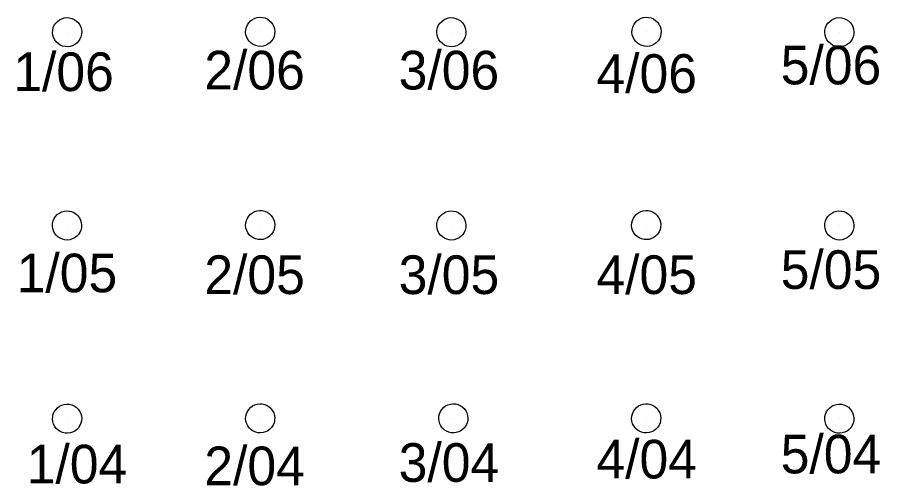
# Model space of a CAD drawing. Extents: x 858 to 5197, y 2407 to 5245.
# Drawn here: x 862.1 to 1085.4, y 2557.6 to 2678.8 of the extents above; entities that cross this region are included whole.
import ezdxf

# ---------------------------------------------------------------- set-up
doc = ezdxf.new("R2010")
doc.units = 0
doc.layers.add('Augers', color=7, linetype='Continuous')
doc.layers.add('Quadrats', color=7, linetype='Continuous')

msp = doc.modelspace()

# ---------------------------------------------------------------- linework, layer by layer
at = {"layer": 'Augers'}
for p, q in [((875.04, 2674.9), (875.04, 2674.9)), ((925.01, 2675), (925.01, 2675)), ((974.48, 2674.9), (974.48, 2674.9)), ((1025, 2675), (1025, 2675)), ((1074.9, 2674.9), (1074.9, 2674.9)), ((875, 2624.9), (875, 2624.9)), ((925, 2625), (925, 2625)), ((974.48, 2624.9), (974.48, 2624.9)), ((1024.9, 2625), (1024.9, 2625)), ((1074.9, 2624.9), (1074.9, 2624.9)), ((875.04, 2574.9), (875.04, 2574.9)), ((925.01, 2575), (925.01, 2575)), ((974.98, 2575), (974.98, 2575)), ((1024.9, 2575), (1024.9, 2575)), ((1074.9, 2574.9), (1074.9, 2574.9))]:
    msp.add_line(p, q, dxfattribs=at)
at = {"layer": 'Quadrats'}
for p, q in [((924.25, 2678.69), (924.9, 2678.77)), ((924.9, 2678.77), (925.55, 2678.73)), ((1024.24, 2678.69), (1024.89, 2678.77)), ((1024.89, 2678.77), (1025.54, 2678.73)), ((871.46, 2676.08), (871.72, 2676.69)), ((871.72, 2676.69), (872.08, 2677.23)), ((872.08, 2677.23), (872.53, 2677.71)), ((872.53, 2677.71), (873.06, 2678.11)), ((873.06, 2678.11), (873.65, 2678.4)), ((873.65, 2678.4), (874.28, 2678.59)), ((874.28, 2678.59), (874.93, 2678.67)), ((874.93, 2678.67), (875.58, 2678.63)), ((875.58, 2678.63), (876.22, 2678.48)), ((876.22, 2678.48), (876.83, 2678.22)), ((876.83, 2678.22), (877.37, 2677.86)), ((877.37, 2677.86), (877.85, 2677.41)), ((877.85, 2677.41), (878.25, 2676.88)), ((878.25, 2676.88), (878.54, 2676.29)), ((921.43, 2676.18), (921.69, 2676.79)), ((921.69, 2676.79), (922.05, 2677.33)), ((922.05, 2677.33), (922.5, 2677.81)), ((922.5, 2677.81), (923.03, 2678.21)), ((923.03, 2678.21), (923.62, 2678.5)), ((923.62, 2678.5), (924.25, 2678.69)), ((925.55, 2678.73), (926.19, 2678.58)), ((926.19, 2678.58), (926.8, 2678.32)), ((926.8, 2678.32), (927.34, 2677.96)), ((927.34, 2677.96), (927.82, 2677.51)), ((927.82, 2677.51), (928.22, 2676.98)), ((928.22, 2676.98), (928.51, 2676.39)), ((970.9, 2676.08), (971.16, 2676.69)), ((971.16, 2676.69), (971.52, 2677.23)), ((971.52, 2677.23), (971.97, 2677.71)), ((971.97, 2677.71), (972.5, 2678.11)), ((972.5, 2678.11), (973.09, 2678.4)), ((973.09, 2678.4), (973.72, 2678.59)), ((973.72, 2678.59), (974.37, 2678.67)), ((974.37, 2678.67), (975.02, 2678.63)), ((975.02, 2678.63), (975.66, 2678.48)), ((975.66, 2678.48), (976.27, 2678.22)), ((976.27, 2678.22), (976.81, 2677.86)), ((976.81, 2677.86), (977.29, 2677.41)), ((977.29, 2677.41), (977.69, 2676.88)), ((977.69, 2676.88), (977.98, 2676.29)), ((1021.42, 2676.18), (1021.68, 2676.79)), ((1021.68, 2676.79), (1022.04, 2677.33)), ((1022.04, 2677.33), (1022.49, 2677.81)), ((1022.49, 2677.81), (1023.02, 2678.21)), ((1023.02, 2678.21), (1023.61, 2678.5)), ((1023.61, 2678.5), (1024.24, 2678.69)), ((1025.54, 2678.73), (1026.18, 2678.58)), ((1026.18, 2678.58), (1026.79, 2678.32)), ((1026.79, 2678.32), (1027.33, 2677.96)), ((1027.33, 2677.96), (1027.81, 2677.51)), ((1027.81, 2677.51), (1028.21, 2676.98)), ((1028.21, 2676.98), (1028.5, 2676.39)), ((1071.32, 2676.08), (1071.58, 2676.69)), ((1071.58, 2676.69), (1071.94, 2677.23)), ((1071.94, 2677.23), (1072.39, 2677.71)), ((1072.39, 2677.71), (1072.92, 2678.11)), ((1072.92, 2678.11), (1073.51, 2678.4)), ((1073.51, 2678.4), (1074.14, 2678.59)), ((1074.14, 2678.59), (1074.79, 2678.67)), ((1074.79, 2678.67), (1075.44, 2678.63)), ((1075.44, 2678.63), (1076.08, 2678.48)), ((1076.08, 2678.48), (1076.69, 2678.22)), ((1076.69, 2678.22), (1077.23, 2677.86)), ((1077.23, 2677.86), (1077.71, 2677.41)), ((1077.71, 2677.41), (1078.11, 2676.88)), ((1078.11, 2676.88), (1078.4, 2676.29)), ((871.27, 2674.79), (871.31, 2675.44)), ((871.35, 2674.14), (871.27, 2674.79)), ((871.31, 2675.44), (871.46, 2676.08)), ((878.54, 2676.29), (878.73, 2675.66)), ((878.77, 2674.36), (878.62, 2673.72)), ((878.73, 2675.66), (878.81, 2675.01)), ((878.81, 2675.01), (878.77, 2674.36)), ((921.24, 2674.89), (921.28, 2675.54)), ((921.32, 2674.24), (921.24, 2674.89)), ((921.28, 2675.54), (921.43, 2676.18)), ((928.51, 2676.39), (928.7, 2675.76)), ((928.74, 2674.46), (928.59, 2673.82)), ((928.7, 2675.76), (928.78, 2675.11)), ((928.78, 2675.11), (928.74, 2674.46)), ((970.71, 2674.79), (970.75, 2675.44)), ((970.79, 2674.14), (970.71, 2674.79)), ((970.75, 2675.44), (970.9, 2676.08)), ((977.98, 2676.29), (978.17, 2675.66)), ((978.21, 2674.36), (978.06, 2673.72)), ((978.17, 2675.66), (978.25, 2675.01)), ((978.25, 2675.01), (978.21, 2674.36)), ((1021.23, 2674.89), (1021.27, 2675.54)), ((1021.31, 2674.24), (1021.23, 2674.89)), ((1021.27, 2675.54), (1021.42, 2676.18)), ((1028.5, 2676.39), (1028.69, 2675.76)), ((1028.73, 2674.46), (1028.58, 2673.82)), ((1028.69, 2675.76), (1028.77, 2675.11)), ((1028.77, 2675.11), (1028.73, 2674.46)), ((1071.13, 2674.79), (1071.17, 2675.44)), ((1071.21, 2674.14), (1071.13, 2674.79)), ((1071.17, 2675.44), (1071.32, 2676.08)), ((1078.4, 2676.29), (1078.59, 2675.66)), ((1078.63, 2674.36), (1078.48, 2673.72)), ((1078.59, 2675.66), (1078.67, 2675.01)), ((1078.67, 2675.01), (1078.63, 2674.36)), ((871.54, 2673.51), (871.35, 2674.14)), ((871.83, 2672.92), (871.54, 2673.51)), ((872.23, 2672.39), (871.83, 2672.92)), ((872.71, 2671.94), (872.23, 2672.39)), ((877.55, 2672.09), (877.02, 2671.69)), ((878, 2672.57), (877.55, 2672.09)), ((878.36, 2673.11), (878, 2672.57)), ((878.62, 2673.72), (878.36, 2673.11)), ((921.51, 2673.61), (921.32, 2674.24)), ((921.8, 2673.02), (921.51, 2673.61)), ((922.2, 2672.49), (921.8, 2673.02)), ((922.68, 2672.04), (922.2, 2672.49)), ((923.22, 2671.68), (922.68, 2672.04)), ((927.52, 2672.19), (926.99, 2671.79)), ((927.97, 2672.67), (927.52, 2672.19)), ((928.33, 2673.21), (927.97, 2672.67)), ((928.59, 2673.82), (928.33, 2673.21)), ((970.98, 2673.51), (970.79, 2674.14)), ((971.27, 2672.92), (970.98, 2673.51)), ((971.67, 2672.39), (971.27, 2672.92)), ((972.15, 2671.94), (971.67, 2672.39)), ((976.99, 2672.09), (976.46, 2671.69)), ((977.44, 2672.57), (976.99, 2672.09)), ((977.8, 2673.11), (977.44, 2672.57)), ((978.06, 2673.72), (977.8, 2673.11)), ((1021.5, 2673.61), (1021.31, 2674.24)), ((1021.79, 2673.02), (1021.5, 2673.61)), ((1022.19, 2672.49), (1021.79, 2673.02)), ((1022.67, 2672.04), (1022.19, 2672.49)), ((1023.21, 2671.68), (1022.67, 2672.04)), ((1027.51, 2672.19), (1026.98, 2671.79)), ((1027.96, 2672.67), (1027.51, 2672.19)), ((1028.32, 2673.21), (1027.96, 2672.67)), ((1028.58, 2673.82), (1028.32, 2673.21)), ((1071.4, 2673.51), (1071.21, 2674.14)), ((1071.69, 2672.92), (1071.4, 2673.51)), ((1072.09, 2672.39), (1071.69, 2672.92)), ((1072.57, 2671.94), (1072.09, 2672.39)), ((1077.41, 2672.09), (1076.88, 2671.69)), ((1077.86, 2672.57), (1077.41, 2672.09)), ((1078.22, 2673.11), (1077.86, 2672.57)), ((1078.48, 2673.72), (1078.22, 2673.11)), ((873.25, 2671.58), (872.71, 2671.94)), ((873.86, 2671.32), (873.25, 2671.58)), ((874.5, 2671.17), (873.86, 2671.32)), ((875.15, 2671.13), (874.5, 2671.17)), ((875.8, 2671.21), (875.15, 2671.13)), ((876.43, 2671.4), (875.8, 2671.21)), ((877.02, 2671.69), (876.43, 2671.4)), ((923.83, 2671.42), (923.22, 2671.68)), ((924.47, 2671.27), (923.83, 2671.42)), ((925.12, 2671.23), (924.47, 2671.27)), ((925.77, 2671.31), (925.12, 2671.23)), ((926.4, 2671.5), (925.77, 2671.31)), ((926.99, 2671.79), (926.4, 2671.5)), ((972.69, 2671.58), (972.15, 2671.94)), ((973.3, 2671.32), (972.69, 2671.58)), ((973.94, 2671.17), (973.3, 2671.32)), ((974.59, 2671.13), (973.94, 2671.17)), ((975.24, 2671.21), (974.59, 2671.13)), ((975.87, 2671.4), (975.24, 2671.21)), ((976.46, 2671.69), (975.87, 2671.4)), ((1023.82, 2671.42), (1023.21, 2671.68)), ((1024.46, 2671.27), (1023.82, 2671.42)), ((1025.11, 2671.23), (1024.46, 2671.27)), ((1025.76, 2671.31), (1025.11, 2671.23)), ((1026.39, 2671.5), (1025.76, 2671.31)), ((1026.98, 2671.79), (1026.39, 2671.5)), ((1073.11, 2671.58), (1072.57, 2671.94)), ((1073.72, 2671.32), (1073.11, 2671.58)), ((1074.36, 2671.17), (1073.72, 2671.32)), ((1075.01, 2671.13), (1074.36, 2671.17)), ((1075.66, 2671.21), (1075.01, 2671.13)), ((1076.29, 2671.4), (1075.66, 2671.21)), ((1076.88, 2671.69), (1076.29, 2671.4)), ((872.04, 2627.23), (872.49, 2627.71)), ((872.49, 2627.71), (873.02, 2628.11)), ((873.02, 2628.11), (873.61, 2628.4)), ((873.61, 2628.4), (874.24, 2628.59)), ((874.24, 2628.59), (874.89, 2628.67)), ((874.89, 2628.67), (875.54, 2628.63)), ((875.54, 2628.63), (876.18, 2628.48)), ((876.18, 2628.48), (876.79, 2628.22)), ((876.79, 2628.22), (877.33, 2627.86)), ((877.33, 2627.86), (877.81, 2627.41)), ((877.81, 2627.41), (878.21, 2626.88)), ((922.04, 2627.33), (922.49, 2627.81)), ((922.49, 2627.81), (923.02, 2628.21)), ((923.02, 2628.21), (923.61, 2628.5)), ((923.61, 2628.5), (924.24, 2628.69)), ((924.24, 2628.69), (924.89, 2628.77)), ((924.89, 2628.77), (925.54, 2628.73)), ((925.54, 2628.73), (926.18, 2628.58)), ((926.18, 2628.58), (926.79, 2628.32)), ((926.79, 2628.32), (927.33, 2627.96)), ((927.33, 2627.96), (927.81, 2627.51)), ((927.81, 2627.51), (928.21, 2626.98)), ((971.52, 2627.23), (971.97, 2627.71)), ((971.97, 2627.71), (972.5, 2628.11)), ((972.5, 2628.11), (973.09, 2628.4)), ((973.09, 2628.4), (973.72, 2628.59)), ((973.72, 2628.59), (974.37, 2628.67)), ((974.37, 2628.67), (975.02, 2628.63)), ((975.02, 2628.63), (975.66, 2628.48)), ((975.66, 2628.48), (976.27, 2628.22)), ((976.27, 2628.22), (976.81, 2627.86)), ((976.81, 2627.86), (977.29, 2627.41)), ((977.29, 2627.41), (977.69, 2626.88)), ((1021.94, 2627.33), (1022.39, 2627.81)), ((1022.39, 2627.81), (1022.92, 2628.21)), ((1022.92, 2628.21), (1023.51, 2628.5)), ((1023.51, 2628.5), (1024.14, 2628.69)), ((1024.14, 2628.69), (1024.79, 2628.77)), ((1024.79, 2628.77), (1025.44, 2628.73)), ((1025.44, 2628.73), (1026.08, 2628.58)), ((1026.08, 2628.58), (1026.69, 2628.32)), ((1026.69, 2628.32), (1027.23, 2627.96)), ((1027.23, 2627.96), (1027.71, 2627.51)), ((1027.71, 2627.51), (1028.11, 2626.98)), ((1071.94, 2627.23), (1072.39, 2627.71)), ((1072.39, 2627.71), (1072.92, 2628.11)), ((1072.92, 2628.11), (1073.51, 2628.4)), ((1073.51, 2628.4), (1074.14, 2628.59)), ((1074.14, 2628.59), (1074.79, 2628.67)), ((1074.79, 2628.67), (1075.44, 2628.63)), ((1075.44, 2628.63), (1076.08, 2628.48)), ((1076.08, 2628.48), (1076.69, 2628.22)), ((1076.69, 2628.22), (1077.23, 2627.86)), ((1077.23, 2627.86), (1077.71, 2627.41)), ((1077.71, 2627.41), (1078.11, 2626.88)), ((871.23, 2624.79), (871.27, 2625.44)), ((871.27, 2625.44), (871.42, 2626.08)), ((871.42, 2626.08), (871.68, 2626.69)), ((871.68, 2626.69), (872.04, 2627.23)), ((878.21, 2626.88), (878.5, 2626.29)), ((878.5, 2626.29), (878.69, 2625.66)), ((878.69, 2625.66), (878.77, 2625.01)), ((921.23, 2624.89), (921.27, 2625.54)), ((921.27, 2625.54), (921.42, 2626.18)), ((921.42, 2626.18), (921.68, 2626.79)), ((921.68, 2626.79), (922.04, 2627.33)), ((928.21, 2626.98), (928.5, 2626.39)), ((928.5, 2626.39), (928.69, 2625.76)), ((928.69, 2625.76), (928.77, 2625.11)), ((970.71, 2624.79), (970.75, 2625.44)), ((970.75, 2625.44), (970.9, 2626.08)), ((970.9, 2626.08), (971.16, 2626.69)), ((971.16, 2626.69), (971.52, 2627.23)), ((977.69, 2626.88), (977.98, 2626.29)), ((977.98, 2626.29), (978.17, 2625.66)), ((978.17, 2625.66), (978.25, 2625.01)), ((1021.13, 2624.89), (1021.17, 2625.54)), ((1021.17, 2625.54), (1021.32, 2626.18)), ((1021.32, 2626.18), (1021.58, 2626.79)), ((1021.58, 2626.79), (1021.94, 2627.33)), ((1028.11, 2626.98), (1028.4, 2626.39)), ((1028.4, 2626.39), (1028.59, 2625.76)), ((1028.59, 2625.76), (1028.67, 2625.11)), ((1071.13, 2624.79), (1071.17, 2625.44)), ((1071.17, 2625.44), (1071.32, 2626.08)), ((1071.32, 2626.08), (1071.58, 2626.69)), ((1071.58, 2626.69), (1071.94, 2627.23)), ((1078.11, 2626.88), (1078.4, 2626.29)), ((1078.4, 2626.29), (1078.59, 2625.66)), ((1078.59, 2625.66), (1078.67, 2625.01)), ((871.31, 2624.14), (871.23, 2624.79)), ((871.5, 2623.51), (871.31, 2624.14)), ((871.79, 2622.92), (871.5, 2623.51)), ((878.32, 2623.11), (877.96, 2622.57)), ((878.58, 2623.72), (878.32, 2623.11)), ((878.73, 2624.36), (878.58, 2623.72)), ((878.77, 2625.01), (878.73, 2624.36)), ((921.31, 2624.24), (921.23, 2624.89)), ((921.5, 2623.61), (921.31, 2624.24)), ((921.79, 2623.02), (921.5, 2623.61)), ((922.19, 2622.49), (921.79, 2623.02)), ((928.32, 2623.21), (927.96, 2622.67)), ((928.58, 2623.82), (928.32, 2623.21)), ((928.73, 2624.46), (928.58, 2623.82)), ((928.77, 2625.11), (928.73, 2624.46)), ((970.79, 2624.14), (970.71, 2624.79)), ((970.98, 2623.51), (970.79, 2624.14)), ((971.27, 2622.92), (970.98, 2623.51)), ((977.8, 2623.11), (977.44, 2622.57)), ((978.06, 2623.72), (977.8, 2623.11)), ((978.21, 2624.36), (978.06, 2623.72)), ((978.25, 2625.01), (978.21, 2624.36)), ((1021.21, 2624.24), (1021.13, 2624.89)), ((1021.4, 2623.61), (1021.21, 2624.24)), ((1021.69, 2623.02), (1021.4, 2623.61)), ((1022.09, 2622.49), (1021.69, 2623.02)), ((1028.22, 2623.21), (1027.86, 2622.67)), ((1028.48, 2623.82), (1028.22, 2623.21)), ((1028.63, 2624.46), (1028.48, 2623.82)), ((1028.67, 2625.11), (1028.63, 2624.46)), ((1071.21, 2624.14), (1071.13, 2624.79)), ((1071.4, 2623.51), (1071.21, 2624.14)), ((1071.69, 2622.92), (1071.4, 2623.51)), ((1078.22, 2623.11), (1077.86, 2622.57)), ((1078.48, 2623.72), (1078.22, 2623.11)), ((1078.63, 2624.36), (1078.48, 2623.72)), ((1078.67, 2625.01), (1078.63, 2624.36)), ((872.19, 2622.39), (871.79, 2622.92)), ((872.67, 2621.94), (872.19, 2622.39)), ((873.21, 2621.58), (872.67, 2621.94)), ((873.82, 2621.32), (873.21, 2621.58)), ((874.46, 2621.17), (873.82, 2621.32)), ((875.11, 2621.13), (874.46, 2621.17)), ((875.76, 2621.21), (875.11, 2621.13)), ((876.39, 2621.4), (875.76, 2621.21)), ((876.98, 2621.69), (876.39, 2621.4)), ((877.51, 2622.09), (876.98, 2621.69)), ((877.96, 2622.57), (877.51, 2622.09)), ((922.67, 2622.04), (922.19, 2622.49)), ((923.21, 2621.68), (922.67, 2622.04)), ((923.82, 2621.42), (923.21, 2621.68)), ((924.46, 2621.27), (923.82, 2621.42)), ((925.11, 2621.23), (924.46, 2621.27)), ((925.76, 2621.31), (925.11, 2621.23)), ((926.39, 2621.5), (925.76, 2621.31)), ((926.98, 2621.79), (926.39, 2621.5)), ((927.51, 2622.19), (926.98, 2621.79)), ((927.96, 2622.67), (927.51, 2622.19)), ((971.67, 2622.39), (971.27, 2622.92)), ((972.15, 2621.94), (971.67, 2622.39)), ((972.69, 2621.58), (972.15, 2621.94)), ((973.3, 2621.32), (972.69, 2621.58)), ((973.94, 2621.17), (973.3, 2621.32)), ((974.59, 2621.13), (973.94, 2621.17)), ((975.24, 2621.21), (974.59, 2621.13)), ((975.87, 2621.4), (975.24, 2621.21)), ((976.46, 2621.69), (975.87, 2621.4)), ((976.99, 2622.09), (976.46, 2621.69)), ((977.44, 2622.57), (976.99, 2622.09)), ((1022.57, 2622.04), (1022.09, 2622.49)), ((1023.11, 2621.68), (1022.57, 2622.04)), ((1023.72, 2621.42), (1023.11, 2621.68)), ((1024.36, 2621.27), (1023.72, 2621.42)), ((1025.01, 2621.23), (1024.36, 2621.27)), ((1025.66, 2621.31), (1025.01, 2621.23)), ((1026.29, 2621.5), (1025.66, 2621.31)), ((1026.88, 2621.79), (1026.29, 2621.5)), ((1027.41, 2622.19), (1026.88, 2621.79)), ((1027.86, 2622.67), (1027.41, 2622.19)), ((1072.09, 2622.39), (1071.69, 2622.92)), ((1072.57, 2621.94), (1072.09, 2622.39)), ((1073.11, 2621.58), (1072.57, 2621.94)), ((1073.72, 2621.32), (1073.11, 2621.58)), ((1074.36, 2621.17), (1073.72, 2621.32)), ((1075.01, 2621.13), (1074.36, 2621.17)), ((1075.66, 2621.21), (1075.01, 2621.13)), ((1076.29, 2621.4), (1075.66, 2621.21)), ((1076.88, 2621.69), (1076.29, 2621.4)), ((1077.41, 2622.09), (1076.88, 2621.69)), ((1077.86, 2622.57), (1077.41, 2622.09)), ((873.06, 2578.11), (873.65, 2578.4)), ((873.65, 2578.4), (874.28, 2578.59)), ((874.28, 2578.59), (874.93, 2578.67)), ((874.93, 2578.67), (875.58, 2578.63)), ((875.58, 2578.63), (876.22, 2578.48)), ((876.22, 2578.48), (876.83, 2578.22)), ((923.03, 2578.21), (923.62, 2578.5)), ((923.62, 2578.5), (924.25, 2578.69)), ((924.25, 2578.69), (924.9, 2578.77)), ((924.9, 2578.77), (925.55, 2578.73)), ((925.55, 2578.73), (926.19, 2578.58)), ((926.19, 2578.58), (926.8, 2578.32)), ((926.8, 2578.32), (927.34, 2577.96)), ((973, 2578.21), (973.59, 2578.5)), ((973.59, 2578.5), (974.22, 2578.69)), ((974.22, 2578.69), (974.87, 2578.77)), ((974.87, 2578.77), (975.52, 2578.73)), ((975.52, 2578.73), (976.16, 2578.58)), ((976.16, 2578.58), (976.77, 2578.32)), ((976.77, 2578.32), (977.31, 2577.96)), ((1022.92, 2578.21), (1023.51, 2578.5)), ((1023.51, 2578.5), (1024.14, 2578.69)), ((1024.14, 2578.69), (1024.79, 2578.77)), ((1024.79, 2578.77), (1025.44, 2578.73)), ((1025.44, 2578.73), (1026.08, 2578.58)), ((1026.08, 2578.58), (1026.69, 2578.32)), ((1026.69, 2578.32), (1027.23, 2577.96)), ((1072.92, 2578.11), (1073.51, 2578.4)), ((1073.51, 2578.4), (1074.14, 2578.59)), ((1074.14, 2578.59), (1074.79, 2578.67)), ((1074.79, 2578.67), (1075.44, 2578.63)), ((1075.44, 2578.63), (1076.08, 2578.48)), ((1076.08, 2578.48), (1076.69, 2578.22)), ((871.31, 2575.44), (871.46, 2576.08)), ((871.46, 2576.08), (871.72, 2576.69)), ((871.72, 2576.69), (872.08, 2577.23)), ((872.08, 2577.23), (872.53, 2577.71)), ((872.53, 2577.71), (873.06, 2578.11)), ((876.83, 2578.22), (877.37, 2577.86)), ((877.37, 2577.86), (877.85, 2577.41)), ((877.85, 2577.41), (878.25, 2576.88)), ((878.25, 2576.88), (878.54, 2576.29)), ((878.54, 2576.29), (878.73, 2575.66)), ((921.28, 2575.54), (921.43, 2576.18)), ((921.43, 2576.18), (921.69, 2576.79)), ((921.69, 2576.79), (922.05, 2577.33)), ((922.05, 2577.33), (922.5, 2577.81)), ((922.5, 2577.81), (923.03, 2578.21)), ((927.34, 2577.96), (927.82, 2577.51)), ((927.82, 2577.51), (928.22, 2576.98)), ((928.22, 2576.98), (928.51, 2576.39)), ((928.51, 2576.39), (928.7, 2575.76)), ((971.25, 2575.54), (971.4, 2576.18)), ((971.4, 2576.18), (971.66, 2576.79)), ((971.66, 2576.79), (972.02, 2577.33)), ((972.02, 2577.33), (972.47, 2577.81)), ((972.47, 2577.81), (973, 2578.21)), ((977.31, 2577.96), (977.79, 2577.51)), ((977.79, 2577.51), (978.19, 2576.98)), ((978.19, 2576.98), (978.48, 2576.39)), ((978.48, 2576.39), (978.67, 2575.76)), ((1021.17, 2575.54), (1021.32, 2576.18)), ((1021.32, 2576.18), (1021.58, 2576.79)), ((1021.58, 2576.79), (1021.94, 2577.33)), ((1021.94, 2577.33), (1022.39, 2577.81)), ((1022.39, 2577.81), (1022.92, 2578.21)), ((1027.23, 2577.96), (1027.71, 2577.51)), ((1027.71, 2577.51), (1028.11, 2576.98)), ((1028.11, 2576.98), (1028.4, 2576.39)), ((1028.4, 2576.39), (1028.59, 2575.76)), ((1071.17, 2575.44), (1071.32, 2576.08)), ((1071.32, 2576.08), (1071.58, 2576.69)), ((1071.58, 2576.69), (1071.94, 2577.23)), ((1071.94, 2577.23), (1072.39, 2577.71)), ((1072.39, 2577.71), (1072.92, 2578.11)), ((1076.69, 2578.22), (1077.23, 2577.86)), ((1077.23, 2577.86), (1077.71, 2577.41)), ((1077.71, 2577.41), (1078.11, 2576.88)), ((1078.11, 2576.88), (1078.4, 2576.29)), ((1078.4, 2576.29), (1078.59, 2575.66)), ((871.27, 2574.79), (871.31, 2575.44)), ((871.35, 2574.14), (871.27, 2574.79)), ((871.54, 2573.51), (871.35, 2574.14)), ((878.77, 2574.36), (878.62, 2573.72)), ((878.73, 2575.66), (878.81, 2575.01)), ((878.81, 2575.01), (878.77, 2574.36)), ((921.24, 2574.89), (921.28, 2575.54)), ((921.32, 2574.24), (921.24, 2574.89)), ((921.51, 2573.61), (921.32, 2574.24)), ((928.74, 2574.46), (928.59, 2573.82)), ((928.7, 2575.76), (928.78, 2575.11)), ((928.78, 2575.11), (928.74, 2574.46)), ((971.21, 2574.89), (971.25, 2575.54)), ((971.29, 2574.24), (971.21, 2574.89)), ((971.48, 2573.61), (971.29, 2574.24)), ((978.71, 2574.46), (978.56, 2573.82)), ((978.67, 2575.76), (978.75, 2575.11)), ((978.75, 2575.11), (978.71, 2574.46)), ((1021.13, 2574.89), (1021.17, 2575.54)), ((1021.21, 2574.24), (1021.13, 2574.89)), ((1021.4, 2573.61), (1021.21, 2574.24)), ((1028.63, 2574.46), (1028.48, 2573.82)), ((1028.59, 2575.76), (1028.67, 2575.11)), ((1028.67, 2575.11), (1028.63, 2574.46)), ((1071.13, 2574.79), (1071.17, 2575.44)), ((1071.21, 2574.14), (1071.13, 2574.79)), ((1071.4, 2573.51), (1071.21, 2574.14)), ((1078.63, 2574.36), (1078.48, 2573.72)), ((1078.59, 2575.66), (1078.67, 2575.01)), ((1078.67, 2575.01), (1078.63, 2574.36)), ((871.83, 2572.92), (871.54, 2573.51)), ((872.23, 2572.39), (871.83, 2572.92)), ((872.71, 2571.94), (872.23, 2572.39)), ((873.25, 2571.58), (872.71, 2571.94)), ((877.02, 2571.69), (876.43, 2571.4)), ((877.55, 2572.09), (877.02, 2571.69)), ((878, 2572.57), (877.55, 2572.09)), ((878.36, 2573.11), (878, 2572.57)), ((878.62, 2573.72), (878.36, 2573.11)), ((921.8, 2573.02), (921.51, 2573.61)), ((922.2, 2572.49), (921.8, 2573.02)), ((922.68, 2572.04), (922.2, 2572.49)), ((923.22, 2571.68), (922.68, 2572.04)), ((923.83, 2571.42), (923.22, 2571.68)), ((926.99, 2571.79), (926.4, 2571.5)), ((927.52, 2572.19), (926.99, 2571.79)), ((927.97, 2572.67), (927.52, 2572.19)), ((928.33, 2573.21), (927.97, 2572.67)), ((928.59, 2573.82), (928.33, 2573.21)), ((971.77, 2573.02), (971.48, 2573.61)), ((972.17, 2572.49), (971.77, 2573.02)), ((972.65, 2572.04), (972.17, 2572.49)), ((973.19, 2571.68), (972.65, 2572.04)), ((973.8, 2571.42), (973.19, 2571.68)), ((976.96, 2571.79), (976.37, 2571.5)), ((977.49, 2572.19), (976.96, 2571.79)), ((977.94, 2572.67), (977.49, 2572.19)), ((978.3, 2573.21), (977.94, 2572.67)), ((978.56, 2573.82), (978.3, 2573.21)), ((1021.69, 2573.02), (1021.4, 2573.61)), ((1022.09, 2572.49), (1021.69, 2573.02)), ((1022.57, 2572.04), (1022.09, 2572.49)), ((1023.11, 2571.68), (1022.57, 2572.04)), ((1023.72, 2571.42), (1023.11, 2571.68)), ((1026.88, 2571.79), (1026.29, 2571.5)), ((1027.41, 2572.19), (1026.88, 2571.79)), ((1027.86, 2572.67), (1027.41, 2572.19)), ((1028.22, 2573.21), (1027.86, 2572.67)), ((1028.48, 2573.82), (1028.22, 2573.21)), ((1071.69, 2572.92), (1071.4, 2573.51)), ((1072.09, 2572.39), (1071.69, 2572.92)), ((1072.57, 2571.94), (1072.09, 2572.39)), ((1073.11, 2571.58), (1072.57, 2571.94)), ((1076.88, 2571.69), (1076.29, 2571.4)), ((1077.41, 2572.09), (1076.88, 2571.69)), ((1077.86, 2572.57), (1077.41, 2572.09)), ((1078.22, 2573.11), (1077.86, 2572.57)), ((1078.48, 2573.72), (1078.22, 2573.11)), ((873.86, 2571.32), (873.25, 2571.58)), ((874.5, 2571.17), (873.86, 2571.32)), ((875.15, 2571.13), (874.5, 2571.17)), ((875.8, 2571.21), (875.15, 2571.13)), ((876.43, 2571.4), (875.8, 2571.21)), ((924.47, 2571.27), (923.83, 2571.42)), ((925.12, 2571.23), (924.47, 2571.27)), ((925.77, 2571.31), (925.12, 2571.23)), ((926.4, 2571.5), (925.77, 2571.31)), ((974.44, 2571.27), (973.8, 2571.42)), ((975.09, 2571.23), (974.44, 2571.27)), ((975.74, 2571.31), (975.09, 2571.23)), ((976.37, 2571.5), (975.74, 2571.31)), ((1024.36, 2571.27), (1023.72, 2571.42)), ((1025.01, 2571.23), (1024.36, 2571.27)), ((1025.66, 2571.31), (1025.01, 2571.23)), ((1026.29, 2571.5), (1025.66, 2571.31)), ((1073.72, 2571.32), (1073.11, 2571.58)), ((1074.36, 2571.17), (1073.72, 2571.32)), ((1075.01, 2571.13), (1074.36, 2571.17)), ((1075.66, 2571.21), (1075.01, 2571.13)), ((1076.29, 2571.4), (1075.66, 2571.21))]:
    msp.add_line(p, q, dxfattribs=at)

# ---------------------------------------------------------------- texts
at = {"layer": 'Augers'}
for s, p in [('1/06', (861.1, 2659.67)), ('2/06', (910.54, 2660.08)), ('3/06', (960.84, 2660.08)), ('5/06', (1059.72, 2661.4)), ('4/06', (1012.02, 2659.21)), ('5/05', (1059.72, 2608.48)), ('1/05', (861.97, 2607.61)), ('2/05', (910.54, 2607.16)), ('3/05', (960.84, 2607.16)), ('4/05', (1012.02, 2607.16)), ('4/04', (1012.02, 2559.44)), ('5/04', (1059.72, 2560.76)), ('1/04', (864.57, 2558.16)), ('2/04', (910.54, 2557.7)), ('3/04', (960.84, 2558.57))]:
    msp.add_text(s, height=10, dxfattribs=at).set_placement(p)

doc.saveas('drawing.dxf')
